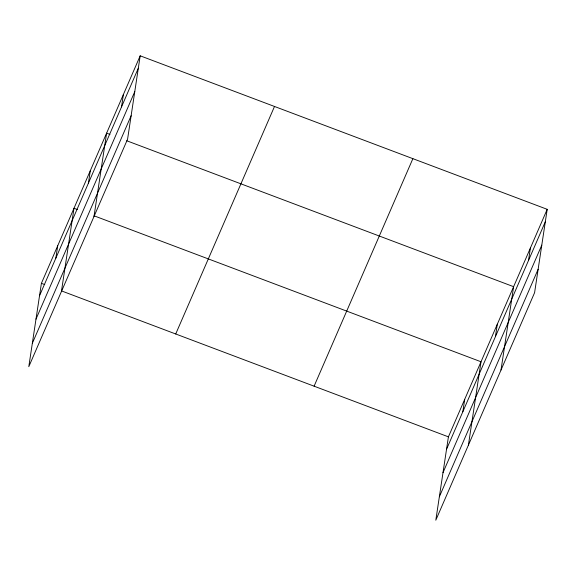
<?xml version="1.0" encoding="UTF-8"?>
<svg xmlns="http://www.w3.org/2000/svg" width="576" height="576" viewBox="0 0 576 576"><rect width="100%" height="100%" fill="white"/><g stroke="black" fill="none" stroke-linecap="round" stroke-linejoin="round"><path stroke-width="0.86" d="M140.191 55.807L41.407 283.327L28.8 366.674L127.584 139.154L140.191 55.807L547.2 209.326L534.593 292.673L435.809 520.193L448.416 436.846L547.2 209.326M55.829 258.206L57.708 245.786M61.402 291.593L74.002 208.246L77.364 209.513M88.423 183.125L90.302 170.705M93.996 216.511L106.603 133.164L109.958 134.431M121.522 106.906L123.401 94.486M462.838 411.725L464.717 399.305M468.41 445.111L481.01 361.764L94.154 215.842M495.432 336.643L497.311 324.223M501.005 370.03L513.612 286.682L126.749 140.76M528.53 260.424L530.41 248.004M39.528 295.747L138.312 68.227M35.986 319.154L134.77 91.634M32.342 343.267L131.126 115.747M175.716 333.986L274.507 106.466M314.1 386.179L412.884 158.659M446.537 449.266L545.321 221.746M442.994 472.673L541.778 245.153M439.351 496.786L538.135 269.266M41.407 283.327L44.762 284.594M61.553 290.923L448.416 436.846"/></g></svg>
